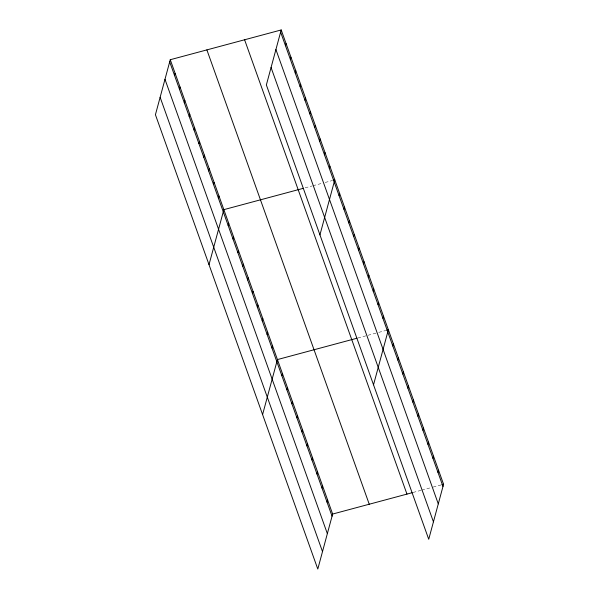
<?xml version="1.0" encoding="UTF-8"?>
<svg xmlns="http://www.w3.org/2000/svg" width="599" height="599" viewBox="0 0 599 599"><rect width="100%" height="100%" fill="white"/><g stroke="black" fill="none" stroke-linecap="round" stroke-linejoin="round"><path stroke-width="0.45" stroke-dasharray="3 2.25" d="M305.146 187.831L312.124 185.96M312.992 185.727L321.708 183.384M325.197 182.455L332.168 180.584M357.858 337.993L376.165 333.081M378.778 332.378L385.749 330.506M413.063 492.468L420.91 490.364M421.778 490.124L431.37 487.556M433.114 487.084L440.954 484.98"/><path stroke-width="0.9" d="M170.266 59.72L155.426 114.723L317.799 569.05L332.64 514.047L170.266 59.72L281.201 29.95L443.574 484.277L428.734 539.28L266.36 84.953L281.201 29.95M174.556 75.504L175.14 73.348M179.43 89.139L180.014 86.982M184.297 102.766L184.881 100.61M189.172 116.393L189.756 114.237M194.046 130.028L194.623 127.872M198.913 143.655L199.497 141.499M203.787 157.282L204.364 155.134M208.654 170.917L209.238 168.761M213.529 184.544L214.113 182.388M218.395 198.179L218.979 196.023M209.014 264.646L223.854 209.65L303.408 188.303M228.137 225.434L228.721 223.277M233.011 239.068L233.595 236.912M285.491 45.734L286.075 43.577M237.885 252.696L238.462 250.539M290.365 59.368L290.942 57.212M242.752 266.323L243.336 264.166M295.232 72.996L295.816 70.839M247.627 279.958L248.203 277.801M300.106 86.623L300.683 84.466M252.493 293.585L253.078 291.428M304.973 100.258L305.557 98.101M257.368 307.212L257.952 305.056M309.848 113.885L310.424 111.728M262.235 320.847L262.819 318.69M314.715 127.512L315.299 125.356M267.109 334.474L267.693 332.318M319.589 141.147L320.173 138.99M271.983 348.101L272.56 345.945M324.456 154.774L325.04 152.618M262.594 414.575L277.434 359.58L356.989 338.225M329.33 168.401L329.914 166.252M281.867 375.775L282.451 373.619M319.941 234.875L334.781 179.88L333.037 180.344M339.071 195.663L339.655 193.507M286.891 389.822L287.468 387.665M343.946 209.298L344.522 207.142M291.908 403.861L292.492 401.704M348.813 222.925L349.397 220.769M296.924 417.907L297.508 415.751M353.687 236.553L354.271 234.396M301.948 431.946L302.525 429.79M358.554 250.187L359.138 248.031M306.965 445.993L307.542 443.837M363.428 263.815L364.012 261.658M311.982 460.032L312.566 457.876M368.303 277.442L368.879 275.285M316.998 474.079L317.582 471.922M373.17 291.077L373.754 288.92M322.022 488.118L322.599 485.961M378.044 304.704L378.62 302.547M327.039 502.164L327.623 500.008M382.911 318.331L383.495 316.175M373.529 384.805L388.362 329.809L386.625 330.274M392.802 346.005L393.386 343.848M397.818 360.051L398.402 357.895M402.842 374.09L403.419 371.934M407.859 388.137L408.443 385.981M412.876 402.176L413.46 400.02M417.892 416.223L418.476 414.066M422.916 430.262L423.493 428.105M427.933 444.308L428.517 442.152M432.95 458.347L433.534 456.191M437.974 472.394L438.55 470.237M332.64 514.047L412.194 492.7M441.83 484.748L443.574 484.277M280.617 32.106L442.99 486.433M275.914 49.545L438.281 503.871M271.07 67.515L433.436 521.841M244.594 39.774L406.961 494.1M206.88 49.897L369.246 504.223M169.689 61.877L332.056 516.203M164.98 79.315L327.353 533.642M160.135 97.285L322.502 551.612"/></g></svg>
